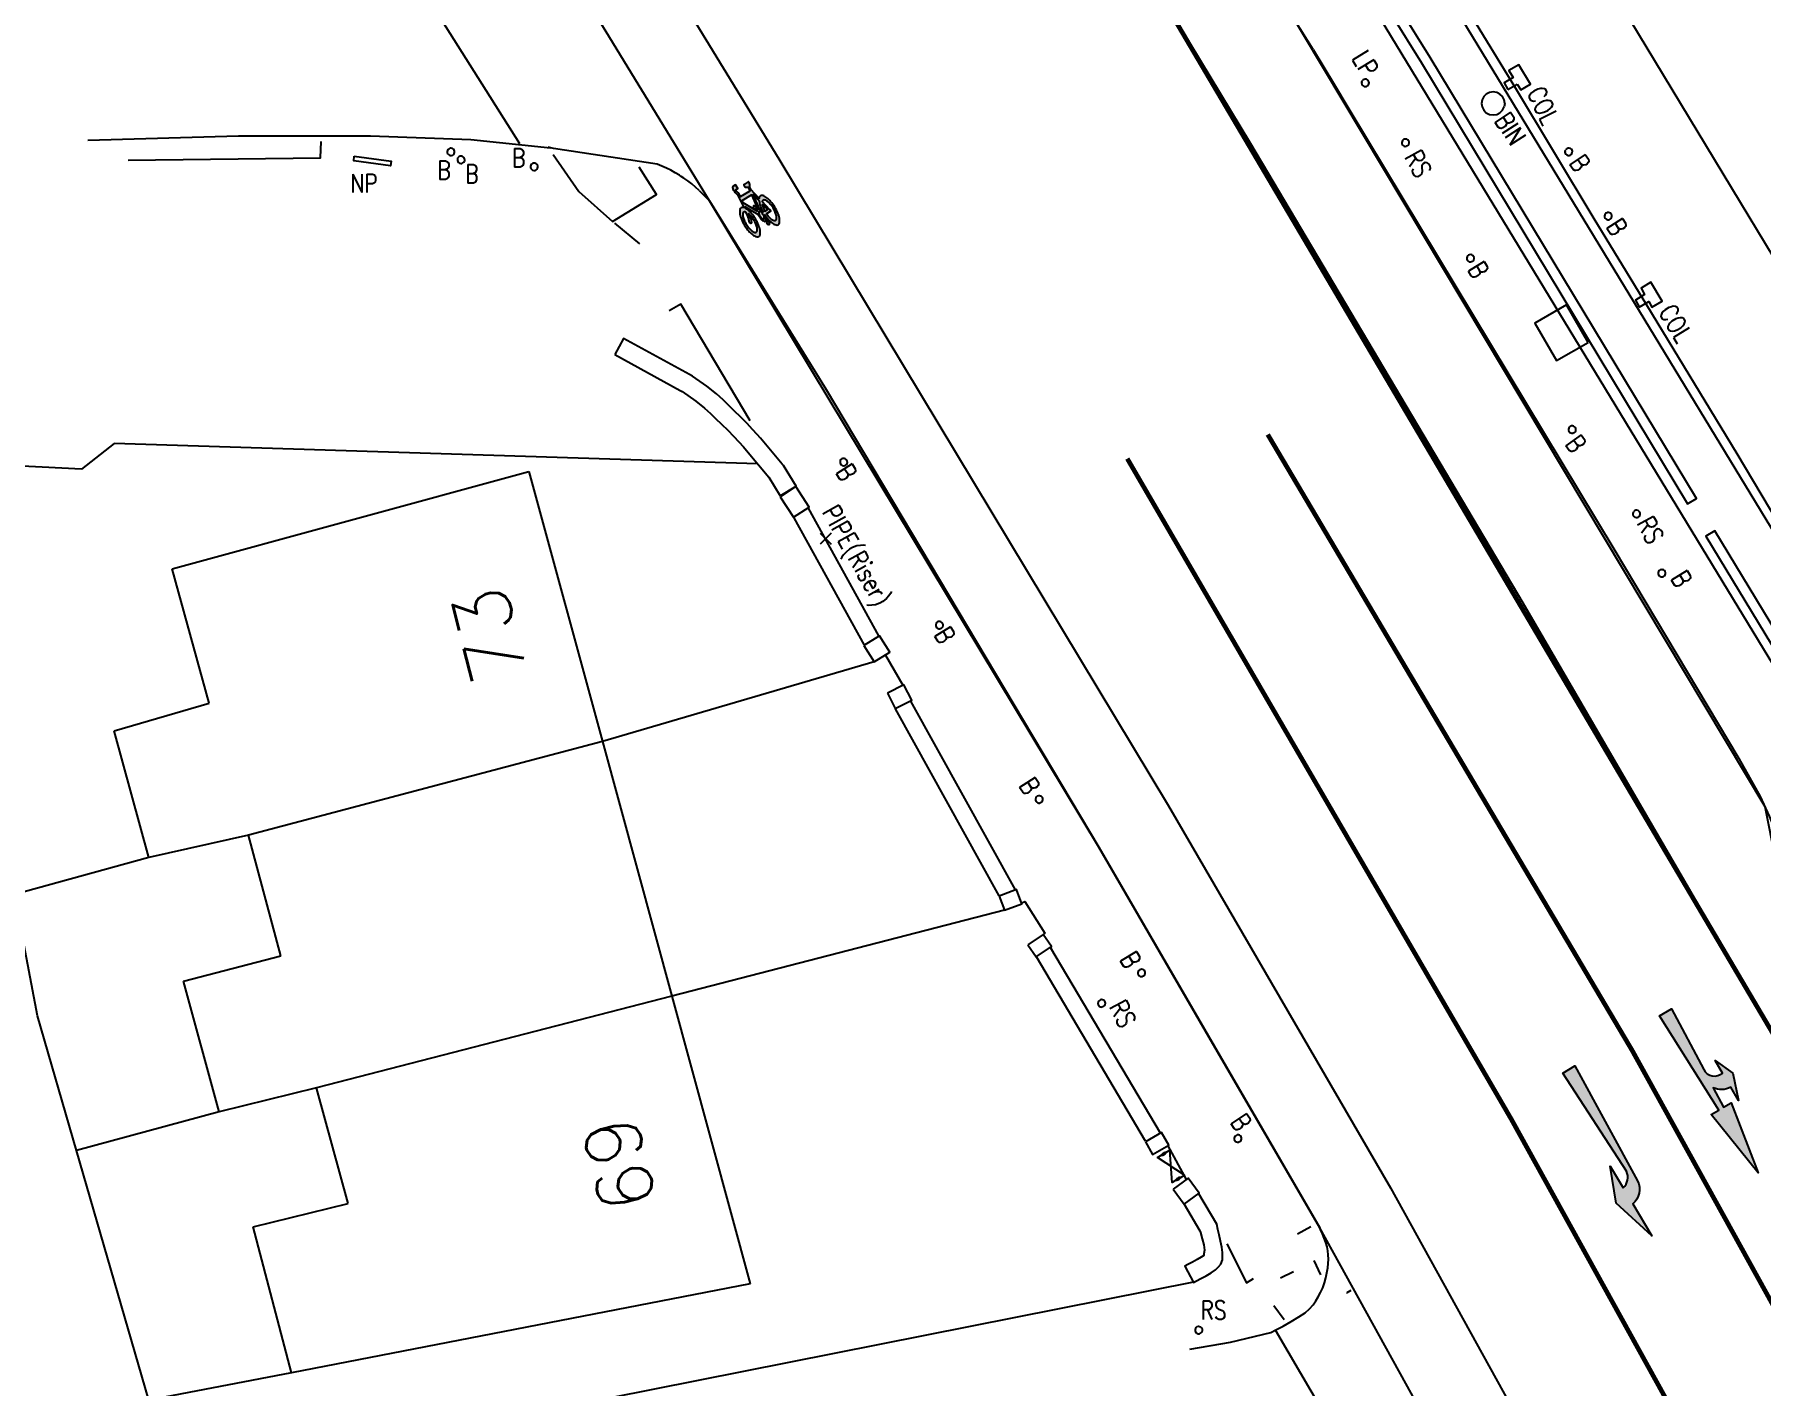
# Model space of a CAD drawing. Extents: x 427500 to 429848, y 434500 to 436505.
# Drawn here: x 427836.08 to 427873.34, y 436237.1 to 436266.28 of the extents above; entities that cross this region are included whole.
import ezdxf

# ---------------------------------------------------------------- set-up
doc = ezdxf.new("R2010")
doc.units = 0
doc.linetypes.add('1004', pattern=[6, 4, -2])
doc.linetypes.add('1010', pattern=[2, 1, -1])
doc.layers.get('0').update_dxf_attribs({"color": 222})
for name, color, linetype in [('KTS_LINES', 7, 'Continuous'), ('LPTIP_Ex_Base', 8, 'Continuous'), ('PRO-MARKINGS', 7, 'Continuous'), ('PROPOSED', 1, 'Continuous')]:
    doc.layers.add(name, color=color, linetype=linetype)
doc.styles.add('MtXpl_Romans', font='romans__.ttf')
doc.styles.get("Standard").update_dxf_attribs({"font": 'romans.shx'})

# ---------------------------------------------------------------- blocks, each defined once
blk = doc.blocks.new('GATE')
at = {"color": 0, "linetype": 'ByBlock', "flags": 128}
for points in [[(-0.450902, 0), (-0.451904, 0.007014), (-0.455912, 0.014028), (-0.460922, 0.019038), (-0.467936, 0.023046), (-0.475952, 0.024048), (-0.482966, 0.023046), (-0.48998, 0.019038), (-0.49499, 0.014028), (-0.498998, 0.007014), (-0.5, 0), (-0.498998, -0.007014), (-0.49499, -0.014028), (-0.48998, -0.019038), (-0.482966, -0.023046), (-0.475952, -0.024048), (-0.467936, -0.023046), (-0.460922, -0.019038), (-0.455912, -0.014028), (-0.451904, -0.007014)], [(-0.475952, 0.024048), (-0.475952, 0.078156), (0.475952, -0.078156), (0.475952, -0.024048)], [(-0.475952, -0.024048), (-0.475952, -0.078156), (0.475952, 0.078156), (0.475952, 0.024048)], [(-0.450902, 0), (-0.451904, -0.007014)], [(0.5, 0), (0.498998, 0.007014), (0.49499, 0.014028), (0.48998, 0.019038), (0.482966, 0.023046), (0.475952, 0.024048), (0.467936, 0.023046), (0.460922, 0.019038), (0.455912, 0.014028), (0.451904, 0.007014), (0.450902, 0), (0.451904, -0.007014), (0.455912, -0.014028), (0.460922, -0.019038), (0.467936, -0.023046), (0.475952, -0.024048), (0.482966, -0.023046), (0.48998, -0.019038), (0.49499, -0.014028), (0.498998, -0.007014)], [(0.5, 0), (0.498998, -0.007014)]]:
    blk.add_lwpolyline(points, dxfattribs=at)
blk = doc.blocks.new('FLAG_1')
at = {"color": 0, "linetype": 'ByBlock', "flags": 128}
blk.add_lwpolyline([(-0.5, 0.5), (0.5, 0.5), (0.5, -0.5), (-0.5, -0.5), (-0.5, 0.5)], dxfattribs=at)
blk = doc.blocks.new('CIRCL')
at = {"color": 0, "linetype": 'ByBlock', "flags": 128}
for points in [[(0.5, 0), (0.475, 0.154), (0.404, 0.293), (0.293, 0.404), (0.154, 0.475), (0, 0.5), (-0.154, 0.475), (-0.293, 0.404), (-0.404, 0.293), (-0.475, 0.154), (-0.5, 0), (-0.475, -0.154), (-0.404, -0.293), (-0.293, -0.404), (-0.154, -0.475), (0, -0.5), (0.154, -0.475), (0.293, -0.404), (0.404, -0.293), (0.475, -0.154)], [(0.5, 0), (0.475, -0.154)]]:
    blk.add_lwpolyline(points, dxfattribs=at)
blk = doc.blocks.new('CROSS_1')
at = {"color": 0, "linetype": 'ByBlock', "flags": 128}
for points in [[(-0.5, 0.5), (0.5, -0.5)], [(0.5, 0.5), (-0.5, -0.5)]]:
    blk.add_lwpolyline(points, dxfattribs=at)
blk = doc.blocks.new('Bicycle-1057S')
h = blk.add_hatch(color=0)
h.dxf.hatch_style = 1
edge = h.paths.add_edge_path()
edge.add_arc((0.1255931590565698, -0.09402841553107237), 0.02648515648108875, 129.1417589179424, 144.2919472120851)
edge.add_arc((0.1085562400126971, -0.08167002299842399), 0.005438877888942004, 145.2542598140026, 218.1085320607194)
edge.add_arc((0.1199412003065617, -0.07274033581713624), 0.01990803937288878, 218.1085320607193, 242.7437377249644)
edge.add_arc((0.1323570823030125, -0.04863988274777631), 0.0470186639303978, 242.7437377249643, 256.1140822548531)
edge.add_line((0.1210730989660078, -0.09428444954219217), (0.1210730989660078, -0.1093843280975762))
edge.add_line((0.1210730989660078, -0.1093843280975762), (0.1709389036250854, -0.1093843280975762))
edge.add_line((0.1709389036250854, -0.1093843280975762), (0.1709389036250854, -0.08603216731390888))
edge.add_line((0.1709389036250854, -0.08603216731390888), (0.2357062799771484, -0.07507811475829329))
edge.add_arc((0.2940311629775173, 0.02510465163729701), 0.1159240210641441, 239.7926865904873, 250.1489920615088)
edge.add_arc((0.3352342839856055, 0.1392318298363441), 0.2372611958478196, 250.1489920615087, 261.4948583744368)
edge.add_arc((0.362500000000002, 0.3215590699295104), 0.4216158587933737, 261.4948583744369, 265.5790043067903)
edge.add_line((0.33, -0.09880230125732192), (0.33, -0.1106220625765941))
edge.add_arc((0.3649999999999979, -1.094938660479188), 0.9849386604791879, 92.0364461736281, 98.710120306432)
edge.add_arc((0.3002475405305327, -0.6722787565192403), 0.5573474124130271, 98.71012030643209, 110.2975697722287)
edge.add_arc((0.2023615741320395, -0.4076241066270181), 0.2751706129993586, 110.2975697722287, 131.7625682865146)
edge.add_arc((0.05714990642971905, -0.2449999999999999), 0.05714990642971902, 131.7625682865146, 180)
edge.add_arc((0.05714990642971905, -0.245), 0.05714990642971904, 180, 228.2374317134853)
edge.add_arc((0.2023615741320401, -0.08237589337298118), 0.2751706129993595, 228.2374317134854, 249.7024302277713)
edge.add_arc((0.3002475405305318, 0.1822787565192362), 0.5573474124130229, 249.7024302277713, 261.2898796935679)
edge.add_arc((0.3650000000000001, 0.6049386604791959), 0.9849386604791958, 261.2898796935679, 270)
edge.add_arc((0.3650000000000005, 0.604938660479198), 0.984938660479198, 269.9999999999999, 278.710120306432)
edge.add_arc((0.4297524594694681, 0.1822787565192365), 0.5573474124130234, 278.7101203064321, 290.2975697722287)
edge.add_arc((0.527638425867959, -0.08237589337297913), 0.2751706129993619, 290.2975697722287, 311.7625682865145)
edge.add_arc((0.6728500935702808, -0.2450000000000002), 0.05714990642971921, 311.7625682865148, 360.0000000000001)
edge.add_arc((0.6728500935702809, -0.2450000000000002), 0.05714990642971907, 8.347926217626053e-14, 48.23743171348524)
edge.add_arc((0.5276384258679238, -0.4076241066270601), 0.2751706129994143, 48.23743171348545, 51.44868646367202)
edge.add_line((0.6991289573365953, -0.1924268392766916), (0.9555783743845828, -0.1393683391977977))
edge.add_line((0.9555783743845828, -0.1393683391977977), (1.026142996864914, -0.1494489995521307))
edge.add_arc((1.047232637774721, -0.1446760141640408), 0.02162300495351051, 192.752292015752, 229.4556686730448)
edge.add_arc((1.082087526109876, -0.1021911607252427), 0.07657266547575484, 230.3014880105123, 254.7693945910597)
edge.add_arc((1.137258100044497, 0.09027275344468394), 0.2767829944268662, 254.2163442209831, 263.9588712902375)
edge.add_arc((1.111305815940649, -0.1577737992489841), 0.0273842720150536, 263.337789327011, 292.272256146745)
edge.add_arc((1.118318684532589, -0.1773400816377044), 0.006684298591048081, 300.2362763225035, 358.2881666264944)
edge.add_line((1.125, -0.1775397595764579), (1.125, -0.06938311127612472))
edge.add_arc((1.114107004921157, -0.06988940866287181), 0.01090475487260144, 2.661145164140756, 38.31498093786265)
edge.add_arc((1.110772519990496, -0.07252424211479346), 0.01515459452512635, 38.31498093786259, 73.21773194917768)
edge.add_arc((1.092973786883735, -0.1315424953674024), 0.07679832183938598, 73.2177319491774, 98.60632256700862)
edge.add_arc((1.086437502710172, -0.08835556308793147), 0.03311956120553582, 98.60632256700892, 134.88021916439)
edge.add_line((1.063067446729034, -0.06488758878494341), (1.033157894736842, -0.1147368421052633))
edge.add_line((1.033157894736842, -0.1147368421052633), (0.94, -0.1014285714285716))
edge.add_line((0.94, -0.1014285714285716), (0.94, 0.1393269230769229))
edge.add_line((0.94, 0.1393269230769229), (0.9849999999999998, 0.1349999999999998))
edge.add_arc((1.01645105852891, 0.3320764244353353), 0.199570253672248, 260.9327337914132, 290.3801191405059)
edge.add_arc((1.105464489312583, 0.1086566116361067), 0.04124963619416752, 71.00970639435519, 118.23338806896231, ccw=False)
edge.add_arc((1.115840168087301, 0.1389608091172128), 0.009218591994430198, 6.472580860778692, 70.69733750635021, ccw=False)
edge.add_line((1.125, 0.1399999999999998), (1.125, 0.08999999999999979))
edge.add_line((1.125, 0.08999999999999979), (1.215, 0.08999999999999977))
edge.add_line((1.215, 0.08999999999999977), (1.215, 0.1551204709322744))
edge.add_arc((1.199541460380685, 0.152605035499959), 0.01566186012503258, 9.242245549902828, 38.24503396435792)
edge.add_arc((1.175907833058162, 0.1339771072228429), 0.04575418559710753, 38.24503396435812, 62.40139835930763)
edge.add_arc((1.144411258767213, 0.07372613583564096), 0.1137410501017065, 62.40139835930752, 80.15996594038734)
edge.add_arc((1.117118489909174, -0.08362655073671205), 0.2734431578006205, 80.15996594038758, 97.39463954963908)
edge.add_arc((1.101932488087908, 0.03338489676562068), 0.1554503889632606, 97.39463954963931, 115.9418288466421)
edge.add_arc((1.008892827938793, 0.2234296512512854), 0.05614866456590088, 265.4429401072497, 296.48081285581895, ccw=False)
edge.add_line((1.004431711558944, 0.1674584892731782), (0.7039782804499767, 0.1963482422644251))
edge.add_arc((0.5276024317589506, 0.4074790768269162), 0.2751084682530396, 309.8749265664079, 311.7820790879888)
edge.add_arc((0.6727840718052973, 0.2449999999999999), 0.05721592819470267, 311.7820790879888, 360)
edge.add_arc((0.6727840718052971, 0.2449999999999999), 0.05721592819470289, 359.9999999999999, 408.2179209120112)
edge.add_arc((0.5276024317590292, 0.08252092317317208), 0.2751084682529212, 48.21792091201113, 69.68965002433214)
edge.add_arc((0.4297377485950346, -0.1818948901564406), 0.5570538859307931, 69.68965002433218, 81.283999398439)
edge.add_arc((0.3649999999999998, -0.6041692450557905), 0.9842618059168534, 81.28399939843904, 89.99999999999999)
edge.add_arc((0.3650000000000001, -0.6041692450557938), 0.9842618059168566, 90.00000000000001, 98.71600060156094)
edge.add_arc((0.3002622514049669, -0.1818948901564457), 0.5570538859307985, 98.71600060156108, 110.3103499756678)
edge.add_arc((0.2023975682409703, 0.08252092317317244), 0.2751084682529208, 110.3103499756678, 131.7820790879888)
edge.add_arc((0.05721592819470288, 0.2450000000000001), 0.05721592819470277, 131.7820790879889, 180)
edge.add_arc((0.05721592819470288, 0.2450000000000001), 0.05721592819470279, 180, 228.2179209120111)
edge.add_arc((0.2023975682409709, 0.4074790768268282), 0.2751084682529215, 228.2179209120111, 249.6896500243321)
edge.add_arc((0.3002622514049652, 0.6718948901564387), 0.5570538859307912, 249.6896500243321, 261.2839993984389)
edge.add_arc((0.3650000000000005, 1.094169245055782), 0.9842618059168449, 261.2839993984389, 269.9999999999999)
edge.add_arc((0.3650000000000005, 1.094169245055783), 0.9842618059168462, 269.9999999999999, 278.7160006015609)
edge.add_arc((0.4297377485950349, 0.6718948901564392), 0.5570538859307919, 278.7160006015609, 290.3103499756678)
edge.add_arc((0.5276024317590321, 0.4074790768268224), 0.2751084682529152, 290.3103499756677, 298.7400305951868)
edge.add_line((0.6598845455543121, 0.1662611013890084), (0.7049721577726218, 0.1619257540603247))
edge.add_line((0.7049721577726218, 0.1619257540603247), (0.4092702756605957, 0.007454621613743967))
edge.add_arc((0.3624999999999988, -0.4115590699294977), 0.4216158587933608, 83.6310126563938, 89.99999999999984)
edge.add_arc((0.3624999999999998, -0.4115590699294889), 0.4216158587933519, 89.99999999999997, 98.50514162556317)
edge.add_arc((0.3352342839856051, -0.2292318298363435), 0.2372611958478189, 98.50514162556317, 109.8510079384912)
edge.add_arc((0.2940311629775176, -0.1151046516372976), 0.1159240210641447, 109.8510079384912, 131.0753738798026)
edge.add_arc((0.2329280192318751, -0.04500000000000001), 0.02292801923187508, 131.0753738798026, 180)
edge.add_arc((0.2329280192318752, -0.04500000000000001), 0.02292801923187524, 180.0000000000001, 222.6870495144356)
edge.add_line((0.2160743692041546, -0.0605450489430028), (0.1709389036250855, -0.06817877273918918))
edge.add_line((0.1709389036250855, -0.06817877273918918), (0.1709389036250855, -0.05314407924277024))
edge.add_line((0.1709389036250855, -0.05314407924277024), (0.1210730989660078, -0.05314407924277022))
edge.add_line((0.1210730989660078, -0.05314407924277022), (0.1210730989660078, -0.06826489232125907))
edge.add_arc((0.1295536262736133, -0.1049338960924515), 0.03763688590979285, 103.0219837958038, 123.3282019209634)
edge = h.paths.add_edge_path(flags=16)
edge.add_line((0.8010092807424596, 0.1526914153132249), (0.85, 0.1479807692307691))
edge.add_line((0.85, 0.1479807692307691), (0.85, -0.09119768916500626))
edge.add_line((0.85, -0.09119768916500627), (0.5149813376234688, -0.04592489695196145))
edge.add_arc((0.4920719807681302, -0.04500000000000186), 0.02292801923186977, 357.6881093012058, 360.0000000000044)
edge.add_arc((0.492071980768125, -0.04500000000000007), 0.02292801923187499, 359.9999999999999, 405.6770613714275)
edge.add_line((0.5080918281662061, -0.02859699554229709), (0.5583965690419177, -0.02007051495797908))
edge.add_line((0.5583965690419177, -0.02007051495797908), (0.5583965690419177, -0.03488638777457719))
edge.add_line((0.5583965690419177, -0.03488638777457719), (0.6071960093520374, -0.0348863877745772))
edge.add_line((0.6071960093520374, -0.0348863877745772), (0.6071960093520374, -0.01994367788202011))
edge.add_arc((0.5961658072233547, 0.02207109393126968), 0.04343853599653663, 284.7099937128414, 308.6624902789959)
edge.add_arc((0.6191713373046384, -0.006683059294339246), 0.006613873852225735, 308.6624902789954, 417.054963233324)
edge.add_arc((0.597462100593441, -0.04018266257306424), 0.04653272126062121, 57.05496323332503, 77.92545307749995)
edge.add_line((0.6071960093520375, 0.005320580917900087), (0.6071960093520374, 0.02047441945387607))
edge.add_line((0.6071960093520374, 0.02047441945387607), (0.5583965690419177, 0.02047441945387607))
edge.add_line((0.5583965690419177, 0.02047441945387607), (0.5583965690419177, -0.003409372772500956))
edge.add_line((0.5583965690419177, -0.003409372772500958), (0.489807155429238, -0.01522256642305359))
edge.add_arc((0.4309688370224912, -0.115104651637281), 0.1159240210641259, 59.49860577599883, 62.30136376572178)
edge.add_line((0.4848527530876162, -0.01246497973034986), (0.8010092807424596, 0.1526914153132249))
edge = h.paths.add_edge_path(flags=16)
edge.add_arc((0.4783568392825849, -0.3575472182040819), 0.1917893422273881, 65.84495474860528, 69.5671713206016)
edge.add_arc((0.4101288188534401, -0.540685588829678), 0.3872240514452698, 69.5671713206013, 81.22760581677363)
edge.add_arc((0.3650000000000043, -0.8331319537255499), 0.6831319537255498, 81.22760581677335, 87.06318721189446)
edge.add_line((0.4, -0.150897194862527), (0.4, -0.2150000000000001))
edge.add_line((0.4, -0.2150000000000001), (0.5568384287202102, -0.1825506699199566))
edge = h.paths.add_edge_path(flags=16)
edge.add_arc((0.1504167412798086, -0.2449999999999998), 0.0404167412798087, 180.0000000000003, 228.031377788937)
edge.add_arc((0.2516431607174225, -0.132452781795901), 0.1917893422274068, 228.0313777889369, 249.5671713206013)
edge.add_arc((0.3198711811465615, 0.05068558882968327), 0.3872240514452754, 249.5671713206013, 261.2276058167736)
edge.add_arc((0.3650000000000002, 0.3431319537256016), 0.6831319537256016, 261.2276058167737, 270)
edge.add_arc((0.3650000000000006, 0.3431319537255932), 0.6831319537255933, 269.9999999999999, 278.7723941832264)
edge.add_arc((0.4101288188534402, 0.05068558882967744), 0.3872240514452694, 278.7723941832263, 290.4328286793987)
edge.add_arc((0.4783568392825773, -0.1324527817959004), 0.1917893422274075, 290.4328286793986, 311.968622211063)
edge.add_arc((0.5795832587201913, -0.2450000000000001), 0.04041674127980865, 311.968622211063, 360)
edge.add_arc((0.5795832587201913, -0.2450000000000001), 0.04041674127980865, 3.934699558586697e-14, 48.03137778893682)
edge.add_arc((0.478356839282282, -0.3575472182044319), 0.1917893422278519, 48.03137778893772, 49.26932853407754)
edge.add_line((0.6035001816606982, -0.2122121032096358), (0.3879520662544559, -0.2568082650178238))
edge.add_arc((0.359621437672778, -0.1471711421593139), 0.1132383469701186, 270.0000000000009, 284.4885082669896, ccw=False)
edge.add_arc((0.3599813813666154, -0.2048860969552485), 0.0555245588725474, 244.0010186952478, 269.62857158370264, ccw=False)
edge.add_arc((0.3404972897307452, -0.2454727757627812), 0.01050793074839578, 177.4212617184321, 242.479324053344, ccw=False)
edge.add_line((0.33, -0.2450000000000001), (0.33, -0.150897194862527))
edge.add_arc((0.3649999999999946, -0.8331319537255476), 0.6831319537255475, 92.93681278810544, 98.7723941832266)
edge.add_arc((0.3198711811465587, -0.5406855888296751), 0.3872240514452669, 98.77239418322624, 110.4328286793987)
edge.add_arc((0.2516431607174224, -0.3575472182040986), 0.1917893422274065, 110.4328286793987, 131.9686222110632)
edge.add_arc((0.1504167412798083, -0.2449999999999998), 0.04041674127980829, 131.968622211063, 180.0000000000003)
edge = h.paths.add_edge_path(flags=16)
edge.add_line((0.4, -0.1106220625765941), (0.4, -0.09838578643388625))
edge.add_arc((0.362500000000002, 0.3215590699294804), 0.4216158587933433, 275.1028316889799, 278.5051416255631)
edge.add_arc((0.3897657160143952, 0.1392318298363415), 0.237261195847817, 278.5051416255631, 289.8510079384913)
edge.add_arc((0.4309688370224811, 0.0251046516373004), 0.1159240210641479, 289.8510079384913, 297.5734711250544)
edge.add_line((0.484628403888863, -0.07765248701200858), (0.835, -0.1250000000000002))
edge.add_line((0.835, -0.1250000000000002), (0.6529817174705733, -0.1626589550060883))
edge.add_arc((0.5276384258679636, -0.4076241066270114), 0.2751706129993511, 62.90217049968486, 69.70243022777146)
edge.add_arc((0.4297524594694673, -0.6722787565192396), 0.5573474124130262, 69.70243022777129, 81.2898796935679)
edge.add_arc((0.3650000000000009, -1.09493866047919), 0.9849386604791897, 81.28987969356794, 87.96355382637184)
edge = h.paths.add_edge_path(flags=16)
edge.add_arc((0.4449236986313491, -0.04500000000000011), 0.01507630136865096, 1.054819283487206e-13, 48.44895341119659)
edge.add_arc((0.4060479337699563, -0.08886225322274957), 0.07368707129479077, 48.44895341119748, 69.84062143707904)
edge.add_arc((0.3798391743587921, -0.1602517204131925), 0.1497354446870443, 69.84062143707904, 81.35341277984766)
edge.add_arc((0.3624999999999999, -0.2742745398618802), 0.2650690925200709, 81.35341277984772, 89.99999999999997)
edge.add_arc((0.3624999999999999, -0.274274539861879), 0.2650690925200698, 89.99999999999997, 98.64658722015228)
edge.add_arc((0.3451608256412076, -0.1602517204131919), 0.1497354446870436, 98.6465872201522, 110.1593785629209)
edge.add_arc((0.3189520662300434, -0.08886225322274857), 0.07368707129478973, 110.1593785629209, 131.5510465888027)
edge.add_arc((0.2800763013686506, -0.04500000000000002), 0.01507630136865062, 131.5510465888023, 180.0000000000001)
edge.add_arc((0.2800763013686508, -0.04500000000000002), 0.01507630136865079, 180.0000000000001, 228.4489534111975)
edge.add_arc((0.3189520662300437, -0.001137746777250717), 0.07368707129479057, 228.4489534111975, 249.8406214370791)
edge.add_arc((0.3451608256412076, 0.07025172041319168), 0.1497354446870435, 249.8406214370791, 261.3534127798478)
edge.add_arc((0.3625000000000003, 0.1842745398618795), 0.2650690925200704, 261.3534127798476, 269.9999999999999)
edge.add_arc((0.3625000000000002, 0.1842745398618796), 0.2650690925200706, 269.9999999999999, 278.6465872201522)
edge.add_arc((0.3798391743587923, 0.07025172041319208), 0.149735444687044, 278.6465872201523, 290.1593785629209)
edge.add_arc((0.4060479337699569, -0.001137746777252258), 0.07368707129478903, 290.1593785629209, 311.5510465888029)
edge.add_arc((0.4449236986313495, -0.04500000000000011), 0.01507630136865057, 311.5510465888019, 360.0000000000001)
edge = h.paths.add_edge_path(flags=16)
edge.add_arc((0.5545215225433117, 0.5356726882561043), 0.3234618584126379, 256.4487186734111, 264.5542933785383)
edge.add_line((0.5238241919462786, 0.2136707507743962), (0.5932041344403048, 0.2069996024576628))
edge.add_arc((0.4781819073505409, 0.3626381845019278), 0.1935290183549708, 306.4656665490008, 311.7704046412889)
edge.add_arc((0.5813587244239535, 0.2471211639649405), 0.03864313257081291, 311.7704046412892, 360.5617053325667)
edge.add_arc((0.5813587244239538, 0.2471211639649405), 0.03864313257081273, 0.5617053325667196, 49.35300602384447)
edge.add_arc((0.4804665614422023, 0.1296034671529087), 0.1935290183549633, 49.35300602384398, 70.62459621730659)
edge.add_arc((0.4135262961559181, -0.06074449369631113), 0.3953045008003145, 70.62459621730665, 82.01711533480362)
edge.add_arc((0.3709724373807858, -0.3641886128402266), 0.7017178887905926, 82.0171153348035, 90.56170533256646)
edge.add_arc((0.3709724373807861, -0.3641886128402225), 0.7017178887905886, 90.5617053325665, 99.1062953303295)
edge.add_arc((0.3224774452478641, -0.06163712948952527), 0.3953045008003125, 99.10629533032939, 110.4988144478265)
edge.add_arc((0.2518180926494552, 0.1273618154980764), 0.1935290183549649, 110.4988144478264, 131.7704046412889)
edge.add_arc((0.1486412755760465, 0.2428788360350593), 0.03864313257081296, 131.7704046412889, 180.5617053325667)
edge.add_arc((0.1486412755760468, 0.2428788360350593), 0.03864313257081321, 180.5617053325666, 229.353006023844)
edge.add_arc((0.2495334385577984, 0.3603965328470931), 0.1935290183549653, 229.3530060238443, 250.6245962173066)
edge.add_arc((0.3164737038440827, 0.5507444936963126), 0.3953045008003163, 250.6245962173066, 262.0171153348036)
edge.add_arc((0.3590275626192138, 0.8541886128402267), 0.7017178887905928, 262.0171153348036, 270.5617053325665)
edge.add_arc((0.359027562619214, 0.8541886128402225), 0.7017178887905887, 270.5617053325665, 279.1062953303295)
edge.add_arc((0.4075225547521375, 0.5516371294895188), 0.395304500800306, 279.1062953303293, 289.098106292045)
edge.add_line((0.5368609167713212, 0.1780902964642959), (0.4650000000000001, 0.1849999999999999))
edge.add_arc((0.5011695245165797, 0.5494383493096282), 0.3662288150204487, 249.5302429035852, 264.3321092119445, ccw=False)
edge.add_arc((0.408696752517224, 0.3017101403780114), 0.1018040070660671, 219.81143243366, 249.5302429035852, ccw=False)
edge.add_arc((0.3393648764862762, 0.2439215579258251), 0.01154643510778842, 182.9001710029059, 219.8114324336599, ccw=False)
edge.add_arc((0.333388750288222, 0.2436188025506967), 0.00556264490823779, 121.34140895685039, 182.9001710029066, ccw=False)
edge.add_arc((0.3569992523026438, 0.2048494964756024), 0.05095553971477509, 96.53117755850923, 121.34140895685059, ccw=False)
edge.add_arc((0.3626516754290913, 0.1554776886042005), 0.1006498583004144, 77.38597802456098, 96.53117755850923, ccw=False)
edge.add_arc((0.3748392886274233, 0.2099393253543119), 0.04484118699412693, 58.985215138957585, 77.38597802456081, ccw=False)
edge.add_arc((0.5380436786246806, 0.5314291914319482), 0.3158330644056515, 243.667006448054, 259.1754194558784)
at = {"color": 0}
for p, q in [((0.3287280353378081, -0.1041516017134914), (0.3288192754914361, -0.1039005124007382)), ((0.3288877096512284, -0.1042885504342675), (0.3287280353378081, -0.1041516017134914)), ((0.3295948302791771, -0.1031929206888656), (0.3287508467244056, -0.1032157388124624)), ((0.3296632644389694, -0.1019603222330919), (0.3287736581110039, -0.1019603222330919)), ((0.3291158127316791, -0.1019831503514884), (0.3287736581110039, -0.1024624908638004)), ((0.3290930013450817, -0.1042885504342675), (0.3288877096512284, -0.1042885504342675)), ((0.3292526756585019, -0.1039461686375294), (0.3290930013450817, -0.1042885504342675)), ((0.329640453052372, -0.1023483602666211), (0.329161435504874, -0.1019831503514884)), ((0.3294351613585196, -0.1039461686375294), (0.3292526756585019, -0.1039461686375294)), ((0.3295720188925797, -0.1041287735950949), (0.3294351613585196, -0.1039461686375294)), ((0.3294351613585196, -0.1042885504342675), (0.3295720188925797, -0.1041287735950949)), ((0.3296176416657746, -0.1028277007789349), (0.3295948302791771, -0.1035581306040002))]:
    blk.add_line(p, q, dxfattribs=at)
for points in [[(0.1088746358722688, -0.07348688451793352, 0.06620162645581315), (0.1040871721730241, -0.07857021246627484, 0.329045697347466), (0.1042766963171289, -0.08502664309139618, 0.1079072842323877), (0.1108238940228147, -0.09043792768159163, 0.05840540863255037), (0.1210730989660078, -0.09428444954219217), (0.1210730989660078, -0.1093843280975762), (0.1709389036250854, -0.1093843280975762), (0.1709389036250854, -0.08603216731390888), (0.2357062799771484, -0.07507811475829329, 0.04521868944864418), (0.2546662158690515, -0.08393102875599362, 0.04954616364587781), (0.3001437889372994, -0.09542010860099805, 0.01782233505618444), (0.33, -0.09880230125732192), (0.33, -0.1106220625765941, 0.02912762999146831), (0.2158454020491987, -0.1213591461011008, 0.05060291222805472), (0.1069060248669102, -0.1495405845398161, 0.09393354558812385), (0.01908547964996145, -0.2023712395341582, 0.2136395982254601), (1.050686772828547e-17, -0.245, 0.2136395982254597), (0.01908547964996138, -0.2876287604658417, 0.09393354558812361), (0.1069060248669101, -0.3404594154601839, 0.05060291222805496), (0.2158454020491984, -0.3686408538988992, 0.03802337796379034), (0.3649999999999999, -0.38, 0.03802337796379043), (0.5141545979508021, -0.3686408538988992, 0.05060291222805458), (0.6230939751330896, -0.3404594154601841, 0.09393354558812297), (0.7109145203500387, -0.287628760465842, 0.2136395982254593), (0.73, -0.2450000000000001, 0.2136395982254589), (0.7109145203500387, -0.2023712395341586, 0.01401265916983727), (0.6991289573365953, -0.1924268392766916), (0.9555783743845828, -0.1393683391977977), (1.026142996864914, -0.1494489995521307, 0.1615320291578394), (1.033176901781189, -0.1611074057332191, 0.1071688624317772), (1.061971533169924, -0.1760743112137108, 0.04253541846399684), (1.108128811333472, -0.1849731557766747, 0.126925508449554), (1.121684677080907, -0.1831150224875275, 0.2588591559397385), (1.125, -0.1775397595764579), (1.125, -0.06938311127612472, 0.1568364930858567), (1.12266303144645, -0.06312863289895194, 0.1534803684012116), (1.115148189584886, -0.05801509841774095, 0.1112340150849529), (1.081481344142446, -0.05560893231927388, 0.1596097520212116), (1.063067446729034, -0.06488758878494341), (1.033157894736842, -0.1147368421052633), (0.94, -0.1014285714285716), (0.94, 0.1393269230769229), (0.9849999999999998, 0.1349999999999998, 0.1292002425394808), (1.085950761182175, 0.1449986933129138, -0.2090187272153614), (1.118887449725435, 0.1476611834182221, -0.2878070053565828), (1.125, 0.1399999999999998), (1.125, 0.08999999999999979), (1.215, 0.08999999999999977), (1.215, 0.1551204709322744, 0.1272284316793309), (1.211841824661803, 0.1623001322569733, 0.1057940901736811), (1.197104576227332, 0.1745251476030487, 0.07764182163660346), (1.163849375363327, 0.1857939104251043, 0.07534252693725144), (1.081925585010936, 0.1875424371523875, 0.08110451507786728), (1.033929410422161, 0.1731718949336026, -0.1362623426198962), (1.004431711558944, 0.1674584892731782), (0.7039782804499767, 0.1963482422644251, 0.00832171479736017), (0.7109070029063665, 0.2023349725952917, 0.2135505823316499), (0.73, 0.2449999999999999, 0.2135505823316504), (0.7109070029063664, 0.2876650274047082, 0.09396317257082422), (0.6230939751330898, 0.3405248658727139, 0.05063309589599981), (0.5141519477101913, 0.36872591840272, 0.03804907271182555), (0.365, 0.3800925608610629, 0.03804907271182546), (0.2158480522898086, 0.36872591840272, 0.05063309589599926), (0.1069060248669102, 0.340524865872714, 0.09396317257082444), (0.01909299709363351, 0.2876650274047083, 0.2135505823316499), (1.005154347342302e-16, 0.245, 0.2135505823316495), (0.01909299709363353, 0.2023349725952918, 0.09396317257082416), (0.1069060248669102, 0.1494751341272861, 0.05063309589599998), (0.2158480522898087, 0.12127408159728, 0.03804907271182587), (0.3649999999999999, 0.109907439138937, 0.03804907271182588), (0.5141519477101915, 0.1212740815972799, 0.05063309589599987), (0.6230939751330898, 0.1494751341272859, 0.03679801626859047), (0.6598845455543121, 0.1662611013890084), (0.7049721577726218, 0.1619257540603247), (0.4092702756605957, 0.007454621613743975, 0.02779710588782994), (0.3625, 0.01005678886386304, 0.03712772687842065), (0.3001437889372993, 0.00542010860099796, 0.04954616364587789), (0.2546662158690515, -0.006068971244006424, 0.0928744276712165), (0.2178631344268814, -0.0277158074614547, 0.2167769235559518), (0.21, -0.04500000000000004, 0.1884415738359674), (0.2160743692041546, -0.0605450489430028), (0.1709389036250855, -0.06817877273918918), (0.1709389036250855, -0.05314407924277024), (0.1210730989660078, -0.05314407924277022), (0.1210730989660078, -0.06826489232125907, 0.0888351774420325), (0.1088746358722688, -0.07348688451793352)], [(0.4787293732899234, 0.2212158168741777, 0.03538199524900019), (0.5238241919462786, 0.2136707507743962), (0.5932041344403048, 0.2069996024576628, 0.02315042084802789), (0.6071007434608504, 0.2183003355453849, 0.2161679210065194), (0.62, 0.2474999999999999, 0.2161679210065208), (0.6065307354804885, 0.2764411495422749, 0.09308226368066548), (0.5446710112211003, 0.3121720010628481, 0.04975022667479514), (0.4684251111540539, 0.3307293476581098, 0.03730009124669594), (0.3640931808341686, 0.3374955549148199, 0.03730009124669604), (0.2599139626854521, 0.3286851207123394, 0.04975022667479567), (0.1840465528159611, 0.3086364671569156, 0.09308226368066488), (0.1228992565391498, 0.2716996644546151, 0.2161679210065207), (0.11, 0.2425, 0.2161679210065191), (0.1234692645195115, 0.2135588504577247, 0.09308226368066462), (0.1853289887788999, 0.1778279989371517, 0.04975022667479539), (0.261574888845947, 0.1592706523418899, 0.03730009124669569), (0.3659068191658316, 0.1525044450851799, 0.03730009124669613), (0.4700860373145483, 0.1613148792876605, 0.04362514343017022), (0.5368609167713212, 0.1780902964642959), (0.4650000000000001, 0.1849999999999999, -0.06467527653755671), (0.3730945758271105, 0.2063343527291863, -0.1304045123069024), (0.3304954155632345, 0.2365288029161547, -0.16246290201637), (0.3278332299811951, 0.2433373554093805, -0.2752523142161367), (0.3304954155632345, 0.2483697637738941, -0.1086799343264191), (0.3512033730290797, 0.2554743402884014, -0.08373155279410573), (0.3846317998921907, 0.253698196159803, -0.0804614398804402), (0.3979441247861357, 0.2483697637738943, 0.06777169068829121)], [(0.8010092807424596, 0.1526914153132249), (0.85, 0.1479807692307691), (0.85, -0.09119768916500627), (0.5149813376234688, -0.04592489695196145, 0.01008786833677551), (0.515, -0.0450000000000001, 0.2019853073732921), (0.5080918281662061, -0.02859699554229709), (0.5583965690419177, -0.02007051495797908), (0.5583965690419177, -0.03488638777457719), (0.6071960093520374, -0.0348863877745772), (0.6071960093520374, -0.01994367788202011, 0.1048946772739972), (0.6233032332950188, -0.01184743368605731, 0.5116844109006436), (0.6227681884753907, -0.001132744979941137, 0.0913172553089896), (0.6071960093520375, 0.005320580917900087), (0.6071960093520374, 0.02047441945387607), (0.5583965690419177, 0.02047441945387607), (0.5583965690419177, -0.003409372772500958), (0.489807155429238, -0.01522256642305359, 0.01222994846074251), (0.4848527530876162, -0.01246497973034986)], [(0.1099999999999999, -0.245, 0.2126996629660772), (0.1233891155438425, -0.2750502982140864, 0.09424518177345811), (0.1846877707974303, -0.312175144212722, 0.05092219011426544), (0.2608157658004246, -0.3320087068372218, 0.03829549467705391), (0.3649999999999999, -0.3400000000000001, 0.03829549467705463), (0.4691842341995759, -0.3320087068372218, 0.05092219011426571), (0.5453122292025695, -0.3121751442127222, 0.0942451817734579), (0.6066108844561574, -0.2750502982140867, 0.2126996629660783), (0.62, -0.2450000000000001, 0.2126996629660773), (0.6066108844561575, -0.2149497017859136, 0.005401631654725485), (0.6035001816606982, -0.2122121032096358), (0.3879520662544559, -0.2568082650178238, -0.06330239550141832), (0.3596214376727798, -0.2604094891294326, -0.1122897084671572), (0.3356419041153343, -0.2547916726470021, -0.2917483079654162), (0.33, -0.2450000000000001), (0.33, -0.150897194862527, 0.02546803149984724), (0.260815765800424, -0.1579912931627783, 0.05092219011426607), (0.1846877707974304, -0.1778248557872778, 0.0942451817734587), (0.1233891155438424, -0.2149497017859135, 0.2126996629660795)], [(0.46, -0.04500000000000008, 0.2146048509417658), (0.4549236141370791, -0.03371742259779956, 0.09361076745084396), (0.4314429111656884, -0.01968942908585436, 0.05027632593247241), (0.402350289127994, -0.01221809886904895, 0.03774576470632048), (0.3625, -0.009205447341809187, 0.03774576470632059), (0.3226497108720062, -0.01221809886904892, 0.05027632593247273), (0.2935570888343117, -0.0196894290858543, 0.09361076745084515), (0.270076385862921, -0.03371742259779952, 0.2146048509417721), (0.265, -0.04500000000000005, 0.2146048509417696), (0.270076385862921, -0.0562825774022006, 0.09361076745084396), (0.2935570888343117, -0.07031057091414578, 0.05027632593247258), (0.3226497108720061, -0.07778190113095115, 0.03774576470632061), (0.3625, -0.08079455265819095, 0.03774576470632053), (0.402350289127994, -0.07778190113095122, 0.05027632593247251), (0.4314429111656884, -0.07031057091414585, 0.09361076745084572), (0.4549236141370789, -0.05628257740220063, 0.2146048509417737)], [(0.4, -0.1106220625765941), (0.4, -0.09838578643388625, 0.01484646830517884), (0.4248562110627007, -0.09542010860099812, 0.0495461636458783), (0.4703337841309485, -0.0839310287559937, 0.03370836062723707), (0.484628403888863, -0.07765248701200858), (0.835, -0.1250000000000002), (0.6529817174705733, -0.1626589550060883, 0.02968044140767472), (0.6230939751330898, -0.1495405845398163, 0.05060291222805478), (0.5141545979508013, -0.1213591461011009, 0.02912762999146828)], [(0.5568384287202102, -0.1825506699199566, 0.01624266183902606), (0.5453122292025696, -0.177824855787278, 0.05092219011426567), (0.4691842341995761, -0.1579912931627784, 0.02546803149984717), (0.4, -0.150897194862527), (0.4, -0.2150000000000001)]]:
    blk.add_lwpolyline(points, format="xyb", close=True, dxfattribs=at)

msp = doc.modelspace()

# ---------------------------------------------------------------- hatches: boundary and pattern name
at = {"layer": 'PRO-MARKINGS', "linetype": 'Continuous'}
h = msp.add_hatch(color=0, dxfattribs=at)
edge = h.paths.add_edge_path()
edge.add_arc((427872.3249165748, 436244.0675832093), 0.2644369224770186, 208.6518235903561, 311.0919423416378)
edge.add_line((427872.4987228361, 436243.86828878), (427872.3428391502, 436244.1390963879))
edge.add_line((427872.3428391502, 436244.139096388), (427872.7195301123, 436243.8655476372))
edge.add_line((427872.7195301123, 436243.8655476372), (427872.8417174349, 436243.2724243294))
edge.add_line((427872.8417174349, 436243.2724243295), (427872.6745932095, 436243.5627594691))
edge.add_arc((427872.4748996488, 436243.9138031878), 0.4038678134203816, -115.9091136720723, -60.366327871918315, ccw=False)
edge.add_line((427872.2984316797, 436243.5505288196), (427872.5209214745, 436243.1281504518))
edge.add_line((427872.5209214746, 436243.1281504519), (427872.6855891657, 436243.2229373259))
edge.add_line((427872.6855891657, 436243.2229373259), (427873.2671264066, 436241.7115424611))
edge.add_line((427873.2671264065, 436241.7115424611), (427872.2522531363, 436242.9734981836))
edge.add_line((427872.2522531364, 436242.9734981836), (427872.4169208275, 436243.0682850577))
edge.add_line((427872.4169208275, 436243.0682850577), (427871.1416124589, 436245.1033989526))
edge.add_line((427871.1416124589, 436245.1033989525), (427871.4016140764, 436245.2530624379))
edge.add_line((427871.4016140765, 436245.2530624379), (427872.0928600478, 436243.9407894624))
h = msp.add_hatch(color=0, dxfattribs=at)
edge = h.paths.add_edge_path()
edge.add_arc((427870.1526426166, 436241.6152278744), 0.302694016917024, 311.9346887806783, 386.058905932406)
edge.add_line((427870.4245656318, 436241.7481998327), (427869.0523602982, 436243.8681562756))
edge.add_line((427869.0523602981, 436243.8681562755), (427869.3100506, 436244.0217652214))
edge.add_line((427869.3100506002, 436244.0217652216), (427870.6657431339, 436241.539711243))
edge.add_arc((427870.3065218175, 436241.3577595672), 0.4026740200150185, 309.09701318485713, 386.8629855756211, ccw=False)
edge.add_line((427870.5604622897, 436241.0452526025), (427870.9716344259, 436240.3554811095))
edge.add_line((427870.9716344259, 436240.3554811095), (427870.2019143042, 436241.0608398369))
edge.add_line((427870.2019143042, 436241.0608398369), (427870.0755822414, 436241.8586745377))
edge.add_line((427870.0755822415, 436241.8586745377), (427870.3549279018, 436241.3900516516))

# ---------------------------------------------------------------- linework, layer by layer
at = {"layer": 'LPTIP_Ex_Base', "color": 251, "true_color": 0x636466}
for p, q in [((427837.8, 436257.45), (427837.1, 436256.9)), ((427851.68308, 436257.015028), (427837.8, 436257.45)), ((427837.1, 436256.9), (427833.06, 436257.1)), ((427839.05, 436254.75), (427846.75, 436256.85)), ((427846.75, 436256.85), (427848.34, 436251.02)), ((427839.85, 436251.85), (427839.05, 436254.75)), ((427854.199683, 436252.737705), (427848.34, 436251.02)), ((427837.8, 436251.25), (427839.85, 436251.85)), ((427838.55, 436248.52), (427837.8, 436251.25)), ((427848.34, 436251.02), (427840.7, 436249)), ((427848.34, 436251.02), (427849.83, 436245.53)), ((427840.7, 436249), (427838.55, 436248.52)), ((427841.4, 436246.4), (427840.7, 436249)), ((427838.55, 436248.52), (427835.65, 436247.72)), ((427836.15, 436245.1), (427835.65, 436247.72)), ((427857.009925, 436247.379921), (427849.83, 436245.53)), ((427839.3, 436245.85), (427841.4, 436246.4)), ((427840.07, 436243.03), (427839.3, 436245.85)), ((427849.83, 436245.53), (427842.17, 436243.55)), ((427849.83, 436245.53), (427851.52, 436239.32)), ((427836.99, 436242.2), (427836.15, 436245.1)), ((427842.17, 436243.55), (427840.07, 436243.03)), ((427842.85, 436241.05), (427842.17, 436243.55)), ((427840.07, 436243.03), (427836.99, 436242.2)), ((427838.55, 436236.81), (427836.99, 436242.2)), ((427840.8, 436240.55), (427842.85, 436241.05)), ((427841.63, 436237.4), (427840.8, 436240.55)), ((427851.52, 436239.32), (427841.63, 436237.4)), ((427861.118918, 436239.3649925), (427841.9, 436235.55)), ((427861.118918, 436239.3649925), (427861.118918, 436239.3649925)), ((427861.118918, 436239.3649925), (427861.118918, 436239.3649925)), ((427861.118918, 436239.3649925), (427861.118918, 436239.3649925)), ((427861.118918, 436239.3649925), (427861.118918, 436239.3649925)), ((427861.118918, 436239.3649925), (427861.118918, 436239.3649925)), ((427861.118918, 436239.3649925), (427861.118918, 436239.3649925)), ((427841.63, 436237.4), (427838.55, 436236.81))]:
    msp.add_line(p, q, dxfattribs=at)
at = {"layer": 'LPTIP_Ex_Base', "color": 251, "true_color": 0x636466, "flags": 128}
for points in [[(427816.803421, 436349.475132), (427834.069578, 436321.062681), (427847.56399, 436298.856853), (427862.859626, 436273.582125), (427865.058431, 436269.996446), (427868.010825, 436265.152471), (427869.720238, 436262.306633), (427870.855786, 436260.444173), (427872.804578, 436257.234906), (427873.688171, 436255.763355), (427875.943609, 436252.012628), (427876.516107, 436251.079632), (427876.632938, 436250.876613), (427879.12205, 436252.374996)], [(427836.138827, 436323.238735), (427842.622601, 436312.562754), (427844.526093, 436309.472772), (427845.612475, 436307.603718), (427846.019131, 436306.953039), (427850.454773, 436299.649572), (427852.271408, 436296.634708), (427853.097094, 436295.284314), (427855.336207, 436291.550819), (427855.817806, 436290.783316), (427858.162117, 436286.865889), (427860.799369, 436282.518954), (427862.526906, 436279.694042), (427864.072444, 436277.206565), (427870.302725, 436266.919572), (427875.991914, 436257.509118), (427880.7625, 436249.684317), (427881.679061, 436248.177022), (427887.307271, 436238.861848), (427893.058224, 436229.357788), (427898.744253, 436219.982444)], [(427834.441557, 436317.771377), (427837.680255, 436312.42796), (427843.182855, 436303.333852), (427848.273453, 436294.89356), (427851.500924, 436289.617897), (427854.359335, 436284.900896), (427859.856154, 436275.803653), (427864.694723, 436267.77475), (427866.004625, 436265.664623), (427871.746147, 436256.151538), (427871.934506, 436256.26522), (427866.192272, 436265.779486), (427864.882409, 436267.889551), (427860.044588, 436275.917212), (427854.547546, 436285.014825), (427851.688839, 436289.732313), (427848.461488, 436295.00778), (427843.371168, 436303.447612), (427837.868443, 436312.541925), (427834.601117, 436317.932574)], [(427855.271916, 436275.813444), (427856.67861, 436273.266949), (427862.314398, 436263.925346), (427868.190171, 436254.01137), (427873.335128, 436245.161251), (427877.143691, 436238.664301), (427877.751503, 436238.994787)], [(427863.664541, 436265.95341), (427863.105821, 436266.848249)], [(427863.664541, 436265.95341), (427864.128867, 436265.188396), (427864.435757, 436264.672896), (427870.177406, 436255.144688), (427872.850297, 436250.655881), (427873.313399, 436249.833726), (427873.507312, 436249.40787), (427874.980794, 436245.909716), (427879.020492, 436236.212026), (427880.561919, 436232.549413), (427883.882766, 436226.832554), (427889.043908, 436217.942158), (427894.266183, 436208.990513), (427894.713572, 436208.231515)], [(427868.068655, 436265.20388), (427868.14618, 436265.080658), (427868.358657, 436265.203345), (427868.101274, 436265.620037), (427867.889155, 436265.502664), (427867.979979, 436265.346229), (427867.78684, 436265.237276), (427867.867651, 436265.091179)], [(427867.867651, 436265.091179), (427868.068655, 436265.20388)], [(427837.231233, 436263.999534), (427840.483387, 436264.092159), (427843.329165, 436264.088892), (427845.496814, 436264.012492), (427847.218061, 436263.831593)], [(427838.1045, 436263.56768), (427842.249915, 436263.618069), (427842.265459, 436263.96552)], [(427849.516694, 436263.478205), (427847.276309, 436263.818667), (427847.167278, 436263.843448)], [(427847.273493, 436263.690507), (427847.82377, 436262.885655), (427848.551568, 436262.24084), (427849.503188, 436262.825379), (427849.125209, 436263.411455)], [(427850.424234, 436262.910519), (427850.344367, 436262.982818), (427850.261723, 436263.051925), (427850.176429, 436263.117735), (427850.088617, 436263.180144), (427850.035582, 436263.215397), (427849.998422, 436263.239058), (427849.905984, 436263.294385), (427849.811445, 436263.34604), (427849.71495, 436263.393943), (427849.61665, 436263.438021), (427849.516694, 436263.478205)], [(427850.424234, 436262.910519), (427850.642024, 436262.6861), (427853.161097, 436258.616993), (427859.042064, 436248.741783), (427863.809972, 436240.528528)], [(427848.598073, 436262.207841), (427849.135555, 436261.756863)], [(427870.703805, 436260.39632), (427870.906805, 436260.514761), (427870.976992, 436260.394361), (427871.197462, 436260.524394), (427870.949953, 436260.930102), (427870.740102, 436260.799806), (427870.816515, 436260.663501), (427870.620598, 436260.54732), (427870.702898, 436260.398165)], [(427851.523142, 436257.943779), (427850.02877, 436260.460871), (427849.772565, 436260.313261)], [(427870.703805, 436260.39632), (427870.702898, 436260.398165)], [(427854.29851, 436253.301752), (427852.782835, 436256.059039)], [(427852.46773, 436255.850416), (427853.979831, 436253.101447)], [(427854.442055, 436252.88539), (427854.813711, 436252.234491)], [(427856.896917, 436247.694322), (427854.65465, 436251.727821)], [(427854.979033, 436251.894552), (427857.240249, 436247.819671)], [(427857.381853, 436247.537516), (427857.444159, 436247.569974), (427857.882649, 436246.886305), (427857.846526, 436246.85762)], [(427860.052618, 436242.39508), (427857.700925, 436246.37476)], [(427858.003594, 436246.570676), (427860.366003, 436242.580194)], [(427860.5350694595, 436242.3002439165), (427860.9278106652, 436241.5703091947)], [(427860.887252, 436241.039617), (427861.223704, 436240.462016), (427861.236041, 436240.429491), (427861.271927, 436240.291541), (427861.310057, 436240.163684), (427861.325757, 436240.042557), (427861.31222, 436239.96357), (427861.307847, 436239.931895), (427861.253138, 436239.89295), (427861.164696, 436239.841362), (427861.061592, 436239.786203), (427860.965477, 436239.736451), (427860.89868, 436239.700928), (427861.086501, 436239.347753), (427861.151335, 436239.382232), (427861.247889, 436239.432211), (427861.359881, 436239.492124), (427861.470346, 436239.556558), (427861.559742, 436239.620197), (427861.62138, 436239.676559), (427861.676527, 436239.744099), (427861.709598, 436239.834727), (427861.714329, 436239.915588), (427861.7113, 436239.99579), (427861.697434, 436240.107605), (427861.671208, 436240.241692), (427861.640844, 436240.376575), (427861.613339, 436240.493076), (427861.586693, 436240.610402), (427861.197924, 436241.260555)], [(427862.756566, 436238.266828), (427862.86321, 436238.325364), (427863.017549, 436238.407987), (427863.192251, 436238.504404), (427863.359982, 436238.604319), (427863.493409, 436238.697439), (427863.588969, 436238.782168), (427863.664885, 436238.865367), (427863.7265, 436238.949433), (427863.779156, 436239.036759), (427863.828193, 436239.129742), (427863.873446, 436239.23129), (427863.911356, 436239.339809), (427863.942168, 436239.450931), (427863.966132, 436239.560293), (427863.983495, 436239.663528), (427863.993883, 436239.760019), (427863.997132, 436239.852676), (427863.993801, 436239.942426), (427863.984451, 436240.030196), (427863.969641, 436240.116913), (427863.944485, 436240.208495), (427863.908608, 436240.304324), (427863.869343, 436240.395523), (427863.83402, 436240.473216), (427863.809972, 436240.528528)], [(427863.332441, 436240.39935), (427863.615326, 436240.554306)], [(427861.802199, 436240.180485), (427862.232945, 436239.342832), (427862.377645, 436239.432461)], [(427863.68278, 436239.821347), (427863.829463, 436239.512748)], [(427862.96668, 436239.452008), (427863.240528, 436239.583947)], [(427864.479816, 436239.177291), (427864.392821, 436239.127977), (427864.392821, 436239.127977)], [(427863.045583, 436238.542649), (427862.821505, 436238.845987)], [(427861.004033, 436237.907545), (427861.8814, 436238.063834), (427862.756566, 436238.266828)]]:
    msp.add_lwpolyline(points, dxfattribs=at)
for points in [[(427869.600851, 436259.632098), (427869.135615, 436260.442493), (427868.45163, 436260.049827), (427868.916866, 436259.239432)], [(427848.600128, 436259.368501), (427850.014883, 436258.597385), (427850.057592, 436258.570636), (427850.347219, 436258.366898), (427850.537495, 436258.217289), (427850.666913, 436258.100542), (427850.777582, 436257.990757), (427850.903381, 436257.869889), (427851.040418, 436257.738412), (427851.166446, 436257.607937), (427851.279862, 436257.48465), (427851.375799, 436257.377968), (427851.444356, 436257.303001), (427851.921804, 436256.727055), (427851.92615, 436256.723067), (427852.171766, 436256.321248), (427852.513066, 436256.529871), (427852.238076, 436256.979746), (427852.212341, 436257.003357), (427851.746107, 436257.565777), (427851.672115, 436257.646686), (427851.575784, 436257.753807), (427851.457541, 436257.88234), (427851.322844, 436258.021791), (427851.180419, 436258.158436), (427851.057028, 436258.276991), (427850.941893, 436258.391206), (427850.795381, 436258.523374), (427850.586085, 436258.687937), (427850.278986, 436258.903967), (427850.216948, 436258.942821), (427848.791566, 436259.719729)], [(427852.171628, 436256.304223), (427852.458331, 436255.858697), (427852.794712, 436256.075163), (427852.508009, 436256.520689)], [(427875.519287, 436250.006801), (427875.171561, 436250.87804), (427872.330375, 436255.564717), (427872.14224, 436255.450665), (427874.973981, 436250.779567), (427875.314954, 436249.925248)], [(427853.976087, 436253.091367), (427854.199683, 436252.737705), (427854.53779, 436252.951467), (427854.314193, 436253.305128)], [(427854.483459, 436252.064353), (427854.651054, 436251.734246), (427855.007731, 436251.915331), (427854.840135, 436252.245438)], [(427856.894658, 436247.682627), (427857.009925, 436247.379921), (427857.383752, 436247.522271), (427857.268484, 436247.824977)], [(427857.515855, 436246.63102), (427857.693214, 436246.372943), (427858.022882, 436246.599501), (427857.845523, 436246.857578)], [(427860.049669, 436242.386307), (427860.204719, 436242.1129), (427860.552673, 436242.310227), (427860.397623, 436242.583633)], [(427860.645864, 436241.365444), (427860.883665, 436241.03817), (427861.207272, 436241.273305), (427860.969471, 436241.60058)]]:
    msp.add_lwpolyline(points, close=True, dxfattribs=at)
at = {"layer": 'LPTIP_Ex_Base', "color": 251, "true_color": 0x636466}
msp.add_point((427858.013763, 436246.561811), dxfattribs=at)
at = {"layer": 'PRO-MARKINGS', "linetype": '1010', "const_width": 0.1, "flags": 128}
msp.add_lwpolyline([(427855.6756525969, 436275.0825720227), (427874.7946036385, 436242.6715612537)], dxfattribs=at)
at = {"layer": 'PRO-MARKINGS', "linetype": '1004', "const_width": 0.1, "flags": 128}
for points in [[(427885.6481826236, 436217.8903616339), (427882.9831222527, 436222.3970384785), (427881.2282389618, 436225.4374761378), (427875.5627441725, 436235.2902005065), (427870.5523450802, 436244.3502210974), (427862.6874253821, 436257.6455720948)], [(427883.0661438926, 436216.3634518209), (427880.3930144227, 436220.8837736928), (427878.6289890393, 436223.9400505606), (427872.9498037545, 436233.8165837376), (427867.9427644048, 436242.8705290963), (427859.6582174231, 436257.1249082097)]]:
    msp.add_lwpolyline(points, dxfattribs=at)
at = {"layer": 'PRO-MARKINGS', "color": 0, "linetype": 'Continuous'}
msp.add_lwpolyline([(427872.0928600478, 436243.9407894625, 0.4793349745058912), (427872.4987228361, 436243.86828878), (427872.3428391502, 436244.139096388), (427872.7195301123, 436243.8655476372), (427872.8417174349, 436243.2724243295), (427872.6745932095, 436243.5627594691, -0.2472100637849665), (427872.2984316797, 436243.5505288196), (427872.5209214746, 436243.1281504519), (427872.6855891657, 436243.2229373259), (427873.2671264065, 436241.7115424611), (427872.2522531364, 436242.9734981836), (427872.4169208275, 436243.0682850577), (427871.1416124589, 436245.1033989525), (427871.4016140765, 436245.2530624379), (427872.0928600478, 436243.9407894625)], format="xyb", dxfattribs=at)
msp.add_lwpolyline([(427870.3549279018, 436241.3900516516, 0.335198107483375), (427870.4245656318, 436241.7481998327), (427869.0523602981, 436243.8681562755), (427869.3100506002, 436244.0217652216), (427870.6657431338, 436241.5397112429, -0.3529697987741943), (427870.5604622897, 436241.0452526025), (427870.9716344259, 436240.3554811095), (427870.2019143042, 436241.0608398369), (427870.0755822415, 436241.8586745377)], format="xyb", close=True, dxfattribs=at)
at = {"layer": 'PROPOSED'}
msp.add_line((427862.9394849708, 436245.5137439864), (427862.9394849708, 436245.5137439864), dxfattribs=at)
at = {"layer": 'PROPOSED', "flags": 128}
for points in [[(427806.6822175965, 436337.5185740561), (427825.4918965141, 436306.8808483485, -0.109459323570252), (427826.6218454188, 436303.6092560668), (427826.8256191782, 436301.83742331, 0.108105491946142), (427827.9332643934, 436298.6023788825), (427837.5623693636, 436282.7283076549, 0.1206304978698118), (427840.25265778, 436280.03778299), (427841.5137788203, 436279.2726439421, -0.119840037854553), (427844.1911022624, 436276.6034177769), (427852.1382536272, 436263.5937487352), (427860.5484084138, 436249.6326408877), (427862.9394849708, 436245.5137439864), (427865.3325797281, 436241.3913705092), (427870.3366277894, 436232.3428341275), (427876.0295048039, 436222.442489996), (427882.4243574797, 436211.3630347404)], [(427874.513139, 436221.568913), (427868.8122751432, 436231.483146855), (427863.809972, 436240.528528), (427861.426018, 436244.6351555), (427859.042064, 436248.741783), (427850.642024, 436262.6861), (427843.2641037166, 436274.7639247068, 0.1186306434991594), (427840.6193562436, 436277.4132801528), (427838.8129798947, 436278.5210547558, -0.119420878024519), (427836.1552674473, 436281.1917087015), (427825.9963515581, 436297.9392002824, -0.1081054919217455), (427824.8887063431, 436301.1742447091), (427824.6855736156, 436302.940503629, 0.1094593209761766), (427823.5556247538, 436306.2120958408), (427804.978693101, 436336.4707170558)], [(427823.6551276873, 436324.3650666341, 0.03590765062945563), (427830.9709423711, 436314.8041423417), (427836.4973946281, 436309.6843145602, -0.06969256753041052), (427839.3036649849, 436306.2452040042), (427850.4546779402, 436287.8621897503), (427851.1006189319, 436281.6226667242), (427854.4539366615, 436276.0374672753), (427860.4064583156, 436271.3849662283), (427873.4103555, 436249.620798), (427874.7946036379, 436242.6715612547), (427881.5057157238, 436230.9274840232)], [(427826.1871738756, 436321.3658390536), (427837.4912546087, 436310.8934882773, -0.06946312224873986), (427840.2899400609, 436307.466868956), (427874.6943997381, 436250.8660091103, -0.06325214364726268), (427875.7215681708, 436248.5648478147), (427880.0190244588, 436234.3457067892, 0.05844161716808953), (427881.5057157238, 436230.9274840232), (427898.7848209153, 436201.2517028597, 0.3143456861457207), (427901.9146296745, 436199.8409136843), (427899.9712885, 436203.115833), (427883.1816530233, 436232.0239389741, -0.0511677280093957), (427881.8356628641, 436234.9998865048), (427876.9918092876, 436249.4947419138, 0.05597252065205113), (427876.0525991642, 436251.5194146227), (427840.5146433532, 436309.9850575927, 0.0694631222507529), (427837.715957901, 436313.4116769141), (427827.7702271626, 436322.6256221678, -0.06556644672569363)]]:
    msp.add_lwpolyline(points, format="xyb", dxfattribs=at)
for points in [[(427846.5502803078, 436263.915055706), (427844.1514012739, 436267.7288570495)], [(427866.2534544781, 436232.5024797541), (427862.8587995738, 436238.322943154)]]:
    msp.add_lwpolyline(points, dxfattribs=at)

# ---------------------------------------------------------------- block references
at = {"layer": 'KTS_LINES', "rotation": 121.4837653970659}
msp.add_blockref('Bicycle-1057S', (427851.918345571, 436262.0446547993), dxfattribs=at)
at = {"layer": 'LPTIP_Ex_Base', "color": 251, "true_color": 0x636466}
for name, p, xscale, yscale, zscale, rotation in [('CIRCL', (427864.792521, 436265.233108), 0.16, 0.16, 0.16, 162.892154), ('CIRCL', (427845.066223, 436263.742793), 0.16, 0.16, 0.16, 119.261549), ('CIRCL', (427865.658324, 436263.941303), 0.16, 0.16, 0.16, 301.893391), ('CIRCL', (427869.179645, 436263.748106), 0.16, 0.16, 0.16, 169.804854), ('FLAG_1', (427843.374769, 436263.547691), 0.8042800000000002, 0.1, 0.8042800000000002, 352.395715), ('CIRCL', (427845.285293, 436263.573464), 0.16, 0.16, 0.16, 354.60284), ('CIRCL', (427846.864473, 436263.424267), 0.16, 0.16, 0.16, 316.323505), ('CIRCL', (427870.031592, 436262.358561), 0.1600000000000001, 0.1600000000000001, 0.1600000000000001, 121.512988), ('CIRCL', (427867.061192, 436261.44802), 0.16, 0.16, 0.16, 300.721167), ('CIRCL', (427869.256953, 436257.753046), 0.16, 0.16, 0.16, 301.953208), ('CIRCL', (427853.540186, 436257.050054), 0.16, 0.16, 0.16, 300.402529), ('CIRCL', (427870.642134, 436255.932418), 0.16, 0.16, 0.16, 155.222146), ('CIRCL', (427871.190974, 436254.652333), 0.16, 0.16, 0.16, 98.55583700000001), ('CIRCL', (427855.604441, 436253.531973), 0.16, 0.16, 0.16, 299.786684), ('CIRCL', (427857.756626, 436249.772021), 0.16, 0.16, 0.16, 300.53996), ('CIRCL', (427859.965984, 436246.02725), 0.16, 0.16, 0.16, 300.188369), ('CIRCL', (427859.104712, 436245.371731), 0.16, 0.16, 0.16, 289.955922), ('GATE', (427860.600119, 436241.854862), 0.65605, 2, 0.65605, 120.409623), ('CIRCL', (427862.045382, 436242.452816), 0.16, 0.16, 0.16, 299.668184), ('CIRCL', (427861.199571, 436238.321858), 0.16, 0.16, 0.16, 82.395352)]:
    msp.add_blockref(name, p, dxfattribs=dict(at, xscale=xscale, yscale=yscale, zscale=zscale, rotation=rotation))
for name, p, xscale, yscale, zscale in [('CIRCL', (427867.54989, 436264.790613), 0.5, 0.5, 0.5), ('CROSS_1', (427853.152599, 436255.398615), 0.24, 0.24, 0.24)]:
    msp.add_blockref(name, p, dxfattribs=dict(at, xscale=xscale, yscale=yscale, zscale=zscale))

# ---------------------------------------------------------------- texts
at = {"layer": 'LPTIP_Ex_Base', "color": 251, "true_color": 0x636466, "width": 0.8}
for s, rotation, p in [('LP', 300.789215, (427864.485952, 436265.771822)), ('COL', 295.786163, (427868.271503, 436265.026423)), ('BIN', 303.0972599999999, (427867.560733, 436264.425637)), ('B', 359.998932, (427844.771733, 436263.15148)), ('B', 359.998932, (427845.374163, 436263.070379)), ('B', 359.998932, (427846.383387, 436263.415072)), ('RS', 298.8616939999999, (427865.624898, 436263.636549)), ('B', 304.044769, (427869.174273, 436263.510842)), ('NP', 359.998932, (427842.894723, 436262.864844)), ('B', 302.959747, (427869.97663, 436262.134518)), ('B', 301.086426, (427866.987325, 436261.21983)), ('COL', 300.877808, (427871.107293, 436260.294532)), ('B', 305.796417, (427869.089531, 436257.446789)), ('B', 302.690857, (427853.353803, 436256.839951)), ('PIPE(Riser)', 299.2742000000001, (427853.061186, 436255.976252)), ('RS', 298.728088, (427870.634969, 436255.734299)), ('B', 301.475861, (427871.368361, 436254.549194)), ('B', 301.463104, (427855.475233, 436253.33526)), ('B', 302.136139, (427857.306254, 436250.077508)), ('B', 301.025879, (427859.485374, 436246.329955)), ('RS', 297.473358, (427859.255214, 436245.303176)), ('B', 303.963654, (427861.8667540157, 436242.8156225532)), ('RS', 359.998932, (427861.236586, 436238.552275))]:
    msp.add_text(s, height=0.4, rotation=rotation, dxfattribs=at).set_placement(p)
at = {"layer": 'LPTIP_Ex_Base', "color": 251, "true_color": 0x636466, "style": 'MtXpl_Romans'}
for s, rotation, p in [('73', 104.4, (427846.7283248852, 436252.4716111133)), ('69', 104.1, (427849.5277909641, 436241.0487581784))]:
    msp.add_text(s, height=1.2, rotation=rotation, dxfattribs=at).set_placement(p)

doc.saveas('drawing.dxf')
